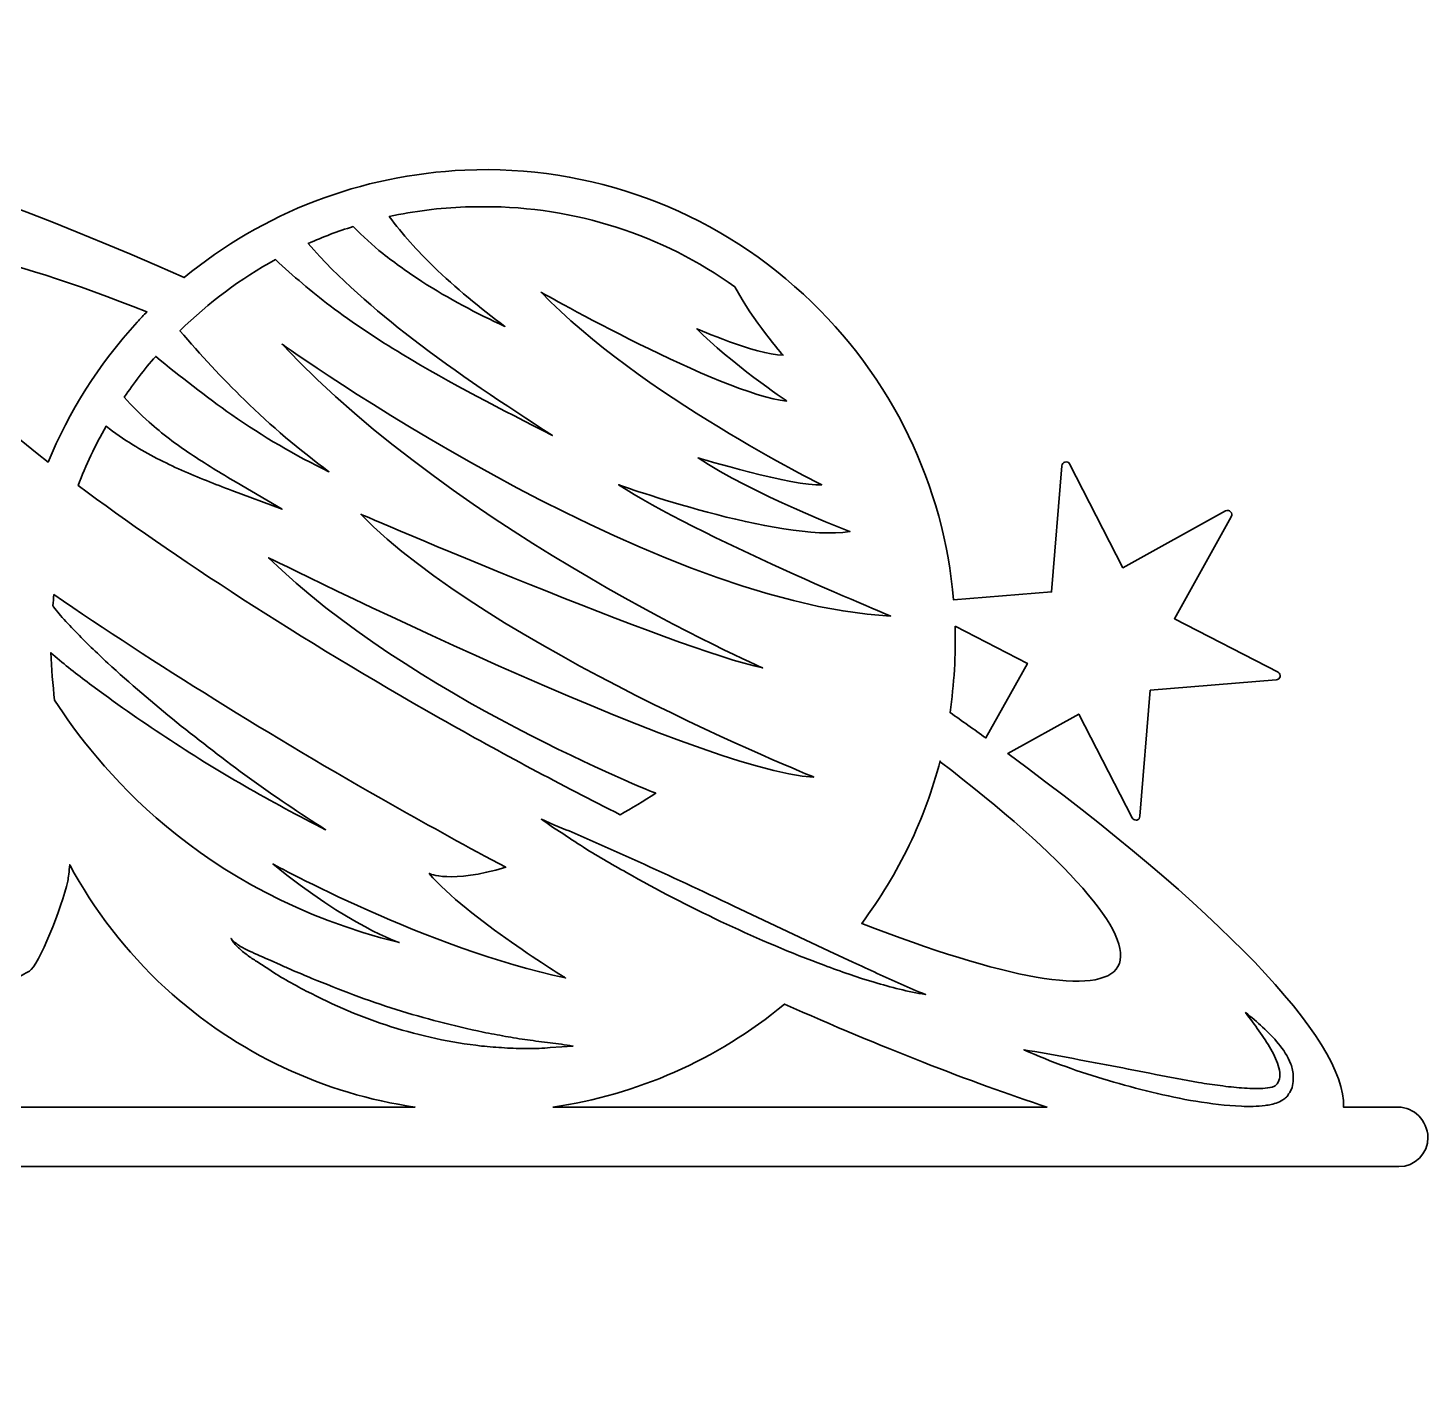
# Model space of a CAD drawing. Header units: millimetres. Extents: x 52 to 293, y 50 to 326.
# Drawn here: x 164.5 to 293.1, y 201.8 to 325.5 of the extents above; entities that cross this region are included whole.
import ezdxf

# ---------------------------------------------------------------- set-up
doc = ezdxf.new("R2010")
doc.units = ezdxf.units.MM
doc.header["$MEASUREMENT"] = 0
doc.layers.add('Layer 1', color=7, linetype='Continuous', lineweight=0)

msp = doc.modelspace()

# ---------------------------------------------------------------- linework, layer by layer
at = {"layer": 'Layer 1', "color": 18, "lineweight": 35, "true_color": 0x000000}
for points, knots in [([(290.3, 226.41), (290.3, 226.41), (285.29, 226.41), (285.29, 226.41), (285.54, 232.59), (273.58, 244.86), (254.46, 258.87), (254.46, 258.87), (260.98, 262.5), (260.98, 262.5), (260.98, 262.5), (265.89, 252.98), (265.89, 252.98), (265.96, 252.84), (266.07, 252.77), (266.24, 252.77), (266.28, 252.77), (266.31, 252.77), (266.31, 252.77), (266.49, 252.8), (266.59, 252.94), (266.59, 253.12), (266.59, 253.12), (267.55, 264.69), (267.55, 264.69), (267.55, 264.69), (279.12, 265.64), (279.12, 265.64), (279.29, 265.68), (279.44, 265.78), (279.47, 265.92), (279.51, 266.1), (279.4, 266.24), (279.29, 266.35), (279.29, 266.35), (269.77, 271.25), (269.77, 271.25), (269.77, 271.25), (274.99, 280.63), (274.99, 280.63), (275.06, 280.81), (275.06, 280.95), (274.92, 281.09), (274.81, 281.23), (274.64, 281.23), (274.46, 281.16), (274.46, 281.16), (265.04, 275.94), (265.04, 275.94), (265.04, 275.94), (260.14, 285.47), (260.14, 285.47), (260.07, 285.64), (259.89, 285.71), (259.71, 285.64), (259.54, 285.61), (259.43, 285.47), (259.43, 285.29), (259.43, 285.29), (258.48, 273.72), (258.48, 273.72), (258.48, 273.72), (249.48, 272.98), (249.48, 272.98), (248.6, 283.35), (243.95, 293.44), (235.69, 301.06), (227.19, 308.89), (216.15, 312.95), (204.61, 312.46), (195.05, 312.03), (186.09, 308.57), (178.82, 302.58), (151.77, 314.68), (131.3, 319.58), (127.99, 313.73), (124.67, 307.87), (139.42, 292.81), (163.65, 275.8), (163.23, 273.16), (163.12, 270.51), (163.2, 267.86), (159.74, 272.24), (155.61, 275.8), (155.61, 275.8), (155.61, 275.8), (156.49, 277.92), (156.49, 277.92), (156.49, 277.92), (154.23, 278.55), (149.65, 280.78), (145.06, 283), (126.15, 292.45), (125.34, 292.84), (125.34, 292.84), (125.1, 294.71), (125.1, 294.71), (125.1, 294.71), (128.09, 295.24), (128.09, 295.24), (128.09, 295.24), (127.53, 300.43), (127.53, 300.43), (127.53, 300.43), (126.15, 300.39), (126.15, 300.39), (126.15, 300.39), (126.4, 302.54), (126.4, 302.54), (126.4, 302.54), (127.67, 302.65), (127.67, 302.65), (127.67, 302.65), (126.89, 308.57), (126.89, 308.57), (126.89, 308.57), (125.38, 308.5), (125.38, 308.5), (124.5, 312.38), (122.2, 315.98), (118.11, 319.93), (113.95, 323.81), (105.34, 325.51), (100.54, 324.41), (95.74, 323.32), (90.35, 320.18), (87.67, 315.07), (84.98, 309.99), (84.7, 301.73), (84.7, 301.73), (84.7, 301.73), (83.08, 301.17), (83.08, 301.17), (83.08, 301.17), (83.86, 295.24), (83.86, 295.06), (83.86, 294.89), (85.94, 294.64), (85.94, 294.64), (85.94, 294.64), (86.32, 293.16), (86.32, 293.16), (86.32, 293.16), (84.77, 292.59), (84.77, 292.59), (84.77, 292.59), (85.44, 288.68), (85.44, 288.68), (85.44, 288.68), (86.11, 288.33), (86.11, 288.33), (86.11, 288.33), (83.86, 284.2), (82.2, 281.73), (80.54, 279.29), (75, 275.2), (75, 275.2), (75, 275.2), (67.66, 267.62), (67.66, 267.62), (67.66, 267.62), (63.99, 263), (63.99, 263), (63.99, 263), (64.31, 261.27), (64.31, 261.27), (64.31, 261.27), (61.74, 252.91), (59.97, 248.99), (58.21, 245.11), (56.27, 237.49), (56.27, 237.49), (56.27, 237.49), (54.68, 237.21), (54.68, 237.21), (54.68, 237.21), (52.46, 222.81), (52.46, 222.81), (52.46, 222.81), (54.43, 221.23), (54.43, 221.23), (54.43, 221.23), (54.79, 214.42), (54.79, 214.42), (54.79, 214.42), (56.37, 211.84), (56.37, 211.84), (56.37, 211.84), (56.59, 209.66), (56.59, 209.66), (56.59, 209.66), (57.22, 207.86), (57.22, 207.86), (57.22, 207.86), (57.01, 206.41), (56.97, 204.19), (56.94, 201.97), (58.7, 199.85), (58.7, 199.85), (58.7, 199.85), (59.16, 197.63), (59.58, 194.84), (60.01, 192.02), (60.32, 192.05), (62.19, 189.12), (64.06, 186.16), (64.73, 187.15), (64.73, 187.15), (67.42, 185.67), (67.27, 187.89), (67.27, 187.89), (68.23, 187.82), (68.54, 188.56), (68.54, 188.56), (69.78, 190.54), (65.51, 194.49), (65.51, 194.49), (65.51, 194.49), (65.86, 200.06), (65.86, 200.06), (65.86, 200.06), (66.6, 196.18), (68.33, 195.69), (70.06, 195.16), (70.06, 199.81), (69.6, 203.06), (69.14, 206.3), (66.43, 208.14), (66.43, 208.14), (66.43, 208.14), (66.85, 209.16), (66.85, 209.16), (66.85, 209.16), (67.52, 211), (67.52, 211), (68.4, 211.07), (70.8, 213.08), (71.23, 214.03), (71.65, 214.98), (71.58, 216.01), (71.58, 216.01), (71.58, 216.01), (77.65, 229.59), (77.75, 230.4), (77.86, 231.18), (76.83, 232.02), (76.83, 232.02), (76.76, 234.21), (80.79, 243.7), (80.79, 243.7), (80.79, 243.7), (82.13, 239.75), (82.8, 237.1), (83.47, 234.46), (85.97, 231.92), (85.87, 228.67), (85.76, 225.43), (88.55, 221.65), (88.55, 221.65), (87.42, 217.38), (89.99, 212.87), (89.99, 212.87), (89.99, 212.87), (91.19, 211.53), (91.19, 211.53), (90.98, 209.9), (92.15, 199.78), (92.15, 199.78), (92.15, 199.78), (91.58, 187.64), (91.97, 182.35), (92.36, 177.06), (93.77, 176.49), (93.77, 176.49), (93.77, 176.49), (94.9, 156.74), (95.81, 152.15), (96.73, 147.53), (102.23, 134.62), (102.34, 132.5), (102.45, 130.39), (107.81, 116.66), (107.81, 116.66), (107.81, 116.66), (106.75, 112.29), (106.33, 110.74), (105.9, 109.18), (105.62, 102.38), (106.4, 99.48), (107.07, 97.01), (110.45, 95.71), (114.02, 95.25), (112.78, 94.37), (111.65, 93.31), (110.6, 92.18), (101.32, 82.06), (101.95, 66.29), (112.08, 56.97), (116.84, 52.6), (122.91, 50.41), (128.9, 50.41), (135.64, 50.41), (142.35, 53.09), (147.25, 58.46), (149.12, 60.47), (150.57, 62.72), (151.62, 65.09), (151.62, 65.09), (151.62, 61.1), (151.62, 61.1), (151.62, 59.62), (152.82, 58.42), (154.3, 58.42), (155.79, 58.42), (156.99, 59.62), (156.99, 61.1), (156.99, 61.1), (156.99, 64.31), (156.99, 64.31), (156.99, 64.31), (156.99, 220.94), (156.99, 220.94), (156.99, 220.94), (288.11, 220.94), (288.11, 220.94), (288.11, 220.94), (290.37, 220.94), (290.37, 220.94), (291.85, 220.94), (293.05, 222.14), (293.05, 223.63), (292.98, 225.18), (291.78, 226.41), (290.3, 226.41)], [0, 0, 0, 0, 1, 1, 1, 2, 2, 2, 3, 3, 3, 4, 4, 4, 5, 5, 5, 6, 6, 6, 7, 7, 7, 8, 8, 8, 9, 9, 9, 10, 10, 10, 11, 11, 11, 12, 12, 12, 13, 13, 13, 14, 14, 14, 15, 15, 15, 16, 16, 16, 17, 17, 17, 18, 18, 18, 19, 19, 19, 20, 20, 20, 21, 21, 21, 22, 22, 22, 23, 23, 23, 24, 24, 24, 25, 25, 25, 26, 26, 26, 27, 27, 27, 28, 28, 28, 29, 29, 29, 30, 30, 30, 31, 31, 31, 32, 32, 32, 33, 33, 33, 34, 34, 34, 35, 35, 35, 36, 36, 36, 37, 37, 37, 38, 38, 38, 39, 39, 39, 40, 40, 40, 41, 41, 41, 42, 42, 42, 43, 43, 43, 44, 44, 44, 45, 45, 45, 46, 46, 46, 47, 47, 47, 48, 48, 48, 49, 49, 49, 50, 50, 50, 51, 51, 51, 52, 52, 52, 53, 53, 53, 54, 54, 54, 55, 55, 55, 56, 56, 56, 57, 57, 57, 58, 58, 58, 59, 59, 59, 60, 60, 60, 61, 61, 61, 62, 62, 62, 63, 63, 63, 64, 64, 64, 65, 65, 65, 66, 66, 66, 67, 67, 67, 68, 68, 68, 69, 69, 69, 70, 70, 70, 71, 71, 71, 72, 72, 72, 73, 73, 73, 74, 74, 74, 75, 75, 75, 76, 76, 76, 77, 77, 77, 78, 78, 78, 79, 79, 79, 80, 80, 80, 81, 81, 81, 82, 82, 82, 83, 83, 83, 84, 84, 84, 85, 85, 85, 86, 86, 86, 87, 87, 87, 88, 88, 88, 89, 89, 89, 90, 90, 90, 91, 91, 91, 92, 92, 92, 93, 93, 93, 94, 94, 94, 95, 95, 95, 96, 96, 96, 97, 97, 97, 98, 98, 98, 99, 99, 99, 100, 100, 100, 101, 101, 101, 102, 102, 102, 103, 103, 103, 104, 104, 104, 105, 105, 105, 106, 106, 106, 107, 107, 107, 108, 108, 108, 109, 109, 109, 110, 110, 110, 111, 111, 111, 111]), ([(184.36, 291.36), (182.28, 293.37), (180.34, 295.49), (178.43, 297.71), (181.08, 300.28), (184.01, 302.51), (187.22, 304.24), (188.84, 302.72), (190.5, 301.31), (192.23, 300), (194.35, 298.38), (196.57, 296.93), (198.83, 295.56), (203.31, 292.84), (208, 290.48), (212.65, 288.08), (208.28, 290.94), (203.87, 293.79), (199.78, 296.97), (196.32, 299.65), (193, 302.51), (190.22, 305.72), (191.59, 306.32), (192.93, 306.85), (194.35, 307.27), (195.23, 306.39), (196.11, 305.54), (197.06, 304.8), (198.23, 303.88), (199.43, 303.04), (200.66, 302.22), (203.13, 300.64), (205.67, 299.3), (208.28, 298.1), (205.95, 299.83), (203.76, 301.63), (201.72, 303.6), (200.24, 305.05), (198.86, 306.56), (197.66, 308.19), (199.92, 308.68), (202.28, 309), (204.65, 309.07), (205.21, 309.1), (205.78, 309.1), (206.38, 309.1), (214.7, 309.1), (222.71, 306.53), (229.41, 301.73), (231, 298.66), (233.82, 295.45), (233.82, 295.45), (231.25, 295.52), (225.92, 297.89), (225.92, 297.89), (228.88, 294.82), (234.17, 291.25), (234.17, 291.25), (228.11, 291.89), (211.6, 301.24), (211.6, 301.24), (220.66, 291.82), (237.38, 283.56), (237.38, 283.56), (234.88, 283.35), (226.02, 286.03), (226.02, 286.03), (230.96, 282.72), (239.96, 279.26), (239.96, 279.26), (233.43, 278.27), (218.72, 283.56), (218.72, 283.56), (225.67, 278.98), (243.7, 271.5), (243.7, 271.5), (221.02, 272.7), (187.82, 296.47), (187.82, 296.47), (204.33, 278.87), (231.95, 266.74), (231.95, 266.74), (224.16, 268.36), (195.05, 280.85), (195.05, 280.85), (206.94, 268.68), (236.64, 256.72), (236.64, 256.72), (226.17, 257.14), (186.58, 276.86), (186.58, 276.86), (199.6, 264.12), (222.14, 255.23), (222.14, 255.23), (221.02, 254.53), (219.92, 253.86), (218.86, 253.26), (213.54, 255.94), (208, 258.9), (202.32, 262.11), (189.44, 269.42), (177.94, 276.9), (169.09, 283.49), (169.79, 285.36), (170.67, 287.2), (171.66, 288.93), (172.44, 288.33), (173.28, 287.76), (174.1, 287.23), (175.58, 286.35), (177.06, 285.57), (178.58, 284.9), (180.09, 284.23), (181.65, 283.63), (183.2, 283.03), (183.2, 283.03), (187.82, 281.31), (187.82, 281.31), (187.82, 281.31), (183.59, 283.81), (183.59, 283.81), (182.17, 284.62), (180.76, 285.5), (179.42, 286.39), (178.08, 287.27), (176.81, 288.25), (175.61, 289.31), (174.8, 290.05), (174.03, 290.79), (173.32, 291.61), (174.2, 292.88), (175.15, 294.15), (176.21, 295.35), (178.47, 293.48), (180.8, 291.68), (183.2, 289.98), (186.05, 288.01), (189.02, 286.24), (192.12, 284.76), (189.41, 286.77), (186.8, 288.96), (184.36, 291.36)], [0, 0, 0, 0, 1, 1, 1, 2, 2, 2, 3, 3, 3, 4, 4, 4, 5, 5, 5, 6, 6, 6, 7, 7, 7, 8, 8, 8, 9, 9, 9, 10, 10, 10, 11, 11, 11, 12, 12, 12, 13, 13, 13, 14, 14, 14, 15, 15, 15, 16, 16, 16, 17, 17, 17, 18, 18, 18, 19, 19, 19, 20, 20, 20, 21, 21, 21, 22, 22, 22, 23, 23, 23, 24, 24, 24, 25, 25, 25, 26, 26, 26, 27, 27, 27, 28, 28, 28, 29, 29, 29, 30, 30, 30, 31, 31, 31, 32, 32, 32, 33, 33, 33, 34, 34, 34, 35, 35, 35, 36, 36, 36, 37, 37, 37, 38, 38, 38, 39, 39, 39, 40, 40, 40, 41, 41, 41, 42, 42, 42, 43, 43, 43, 44, 44, 44, 45, 45, 45, 46, 46, 46, 47, 47, 47, 47]), ([(150.88, 303.81), (152.51, 306.74), (161.96, 304.8), (175.4, 299.44), (175.12, 299.16), (174.8, 298.8), (174.52, 298.49), (170.96, 294.6), (168.24, 290.27), (166.33, 285.64), (155.4, 294.15), (149.3, 300.95), (150.88, 303.81)], [0, 0, 0, 0, 1, 1, 1, 2, 2, 2, 3, 3, 3, 4, 4, 4, 4]), ([(198.61, 241.51), (179.99, 246.1), (170.71, 257.92), (166.93, 263.77), (166.76, 265.22), (166.62, 266.7), (166.58, 268.15), (166.65, 268.08), (166.69, 268.04), (166.76, 267.97), (167.85, 267.05), (168.98, 266.14), (170.14, 265.29), (172.44, 263.56), (174.77, 261.94), (177.13, 260.39), (179.49, 258.83), (181.89, 257.32), (184.36, 255.91), (186.83, 254.49), (189.3, 253.15), (191.81, 251.88), (189.44, 253.4), (187.08, 254.99), (184.82, 256.61), (182.53, 258.27), (180.34, 260), (178.15, 261.73), (175.97, 263.49), (173.85, 265.32), (171.8, 267.19), (170.78, 268.15), (169.79, 269.1), (168.84, 270.09), (168.35, 270.58), (167.92, 271.07), (167.46, 271.57), (167.46, 271.57), (166.83, 272.34), (166.83, 272.34), (166.79, 272.38), (166.76, 272.42), (166.76, 272.45), (166.79, 272.8), (166.83, 273.12), (166.86, 273.47), (176.14, 267.12), (186.65, 260.56), (197.98, 254.14), (201.47, 252.17), (204.93, 250.26), (208.35, 248.43), (203.27, 246.91), (201.33, 247.86), (201.33, 247.86), (204.75, 243.84), (213.85, 238.27), (213.85, 238.27), (201.29, 240.88), (186.97, 248.74), (186.97, 248.74), (193.96, 243.03), (198.61, 241.51), (198.61, 241.51)], [0, 0, 0, 0, 1, 1, 1, 2, 2, 2, 3, 3, 3, 4, 4, 4, 5, 5, 5, 6, 6, 6, 7, 7, 7, 8, 8, 8, 9, 9, 9, 10, 10, 10, 11, 11, 11, 12, 12, 12, 13, 13, 13, 14, 14, 14, 15, 15, 15, 16, 16, 16, 17, 17, 17, 18, 18, 18, 19, 19, 19, 20, 20, 20, 21, 21, 21, 21]), ([(249.63, 270.58), (249.63, 270.58), (256.26, 267.16), (256.26, 267.16), (256.26, 267.16), (252.45, 260.31), (252.45, 260.31), (251.35, 261.09), (250.26, 261.87), (249.17, 262.64), (249.52, 265.25), (249.7, 267.9), (249.63, 270.58)], [0, 0, 0, 0, 1, 1, 1, 2, 2, 2, 3, 3, 3, 4, 4, 4, 4]), ([(248.25, 258.13), (259.75, 249.34), (266.21, 242.22), (264.58, 239.32), (262.96, 236.5), (254, 238.23), (241.05, 243.28), (244.47, 247.86), (246.87, 252.91), (248.25, 258.2), (248.25, 258.16), (248.25, 258.16), (248.25, 258.13)], [0, 0, 0, 0, 1, 1, 1, 2, 2, 2, 3, 3, 3, 4, 4, 4, 4]), ([(213.68, 251.46), (213.68, 251.46), (212.65, 252.13), (212.65, 252.13), (212.34, 252.38), (211.98, 252.59), (211.63, 252.84), (211.63, 252.84), (212.76, 252.34), (212.76, 252.34), (212.76, 252.34), (213.89, 251.88), (213.89, 251.88), (214.63, 251.6), (215.37, 251.25), (216.11, 250.93), (217.59, 250.26), (219.07, 249.63), (220.52, 248.96), (223.45, 247.61), (226.38, 246.27), (229.31, 244.86), (229.31, 244.86), (238.05, 240.74), (238.05, 240.74), (238.05, 240.74), (240.24, 239.71), (240.24, 239.71), (240.98, 239.39), (241.72, 239.04), (242.46, 238.69), (243.95, 238.02), (245.39, 237.35), (246.91, 236.75), (245.29, 237), (243.73, 237.42), (242.18, 237.88), (242.18, 237.88), (241.02, 238.23), (241.02, 238.23), (241.02, 238.23), (239.89, 238.62), (239.89, 238.62), (239.11, 238.87), (238.37, 239.15), (237.6, 239.43), (234.53, 240.56), (231.56, 241.86), (228.64, 243.21), (225.71, 244.58), (222.81, 246.06), (219.99, 247.65), (218.58, 248.43), (217.17, 249.24), (215.79, 250.08), (215.02, 250.61), (214.35, 251), (213.68, 251.46)], [0, 0, 0, 0, 1, 1, 1, 2, 2, 2, 3, 3, 3, 4, 4, 4, 5, 5, 5, 6, 6, 6, 7, 7, 7, 8, 8, 8, 9, 9, 9, 10, 10, 10, 11, 11, 11, 12, 12, 12, 13, 13, 13, 14, 14, 14, 15, 15, 15, 16, 16, 16, 17, 17, 17, 18, 18, 18, 19, 19, 19, 19]), ([(160.83, 226.41), (161.25, 227.33), (161.5, 228.25), (161.57, 228.85), (161.75, 230.29), (162.35, 230.68), (162.84, 232.48), (163.34, 234.28), (163.72, 238.41), (163.72, 238.41), (163.72, 238.41), (163.72, 238.41), (164.61, 238.9), (165.49, 239.39), (167.57, 244.76), (168.13, 247.16), (168.2, 247.51), (168.27, 248.04), (168.31, 248.67), (170.53, 244.55), (173.46, 240.7), (177.09, 237.35), (183.73, 231.25), (191.77, 227.61), (200.02, 226.41), (200.02, 226.41), (160.83, 226.41), (160.83, 226.41), (160.83, 226.41), (160.83, 226.41), (160.83, 226.41)], [0, 0, 0, 0, 1, 1, 1, 2, 2, 2, 3, 3, 3, 4, 4, 4, 5, 5, 5, 6, 6, 6, 7, 7, 7, 8, 8, 8, 9, 9, 9, 10, 10, 10, 10]), ([(210.36, 231.78), (209.66, 231.78), (208.95, 231.81), (208.24, 231.85), (207.89, 231.88), (207.54, 231.92), (207.19, 231.92), (206.83, 231.95), (206.48, 231.99), (206.13, 232.02), (203.31, 232.34), (200.55, 232.94), (197.84, 233.79), (195.16, 234.63), (192.55, 235.76), (190.04, 237.07), (189.41, 237.38), (188.81, 237.74), (188.17, 238.09), (187.54, 238.41), (186.97, 238.83), (186.37, 239.22), (186.37, 239.22), (185.49, 239.78), (185.49, 239.78), (185.21, 239.96), (184.89, 240.17), (184.61, 240.38), (184.33, 240.59), (184.04, 240.81), (183.8, 241.05), (183.55, 241.3), (183.27, 241.58), (183.13, 241.9), (183.34, 241.62), (183.62, 241.44), (183.9, 241.23), (184.19, 241.05), (184.5, 240.91), (184.82, 240.74), (185.46, 240.45), (186.09, 240.17), (186.73, 239.89), (186.73, 239.89), (187.68, 239.47), (187.68, 239.47), (188, 239.32), (188.31, 239.18), (188.63, 239.04), (189.3, 238.76), (189.9, 238.51), (190.54, 238.23), (193.11, 237.21), (195.65, 236.18), (198.3, 235.37), (200.91, 234.56), (203.59, 233.86), (206.27, 233.29), (206.94, 233.15), (207.65, 233.05), (208.32, 232.9), (208.99, 232.8), (209.69, 232.66), (210.36, 232.59), (211.03, 232.48), (211.74, 232.41), (212.44, 232.3), (213.11, 232.23), (213.82, 232.13), (214.52, 232.02), (214.52, 232.02), (213.5, 231.95), (213.5, 231.95), (213.5, 231.95), (212.44, 231.88), (212.44, 231.88), (211.77, 231.81), (211.07, 231.78), (210.36, 231.78)], [0, 0, 0, 0, 1, 1, 1, 2, 2, 2, 3, 3, 3, 4, 4, 4, 5, 5, 5, 6, 6, 6, 7, 7, 7, 8, 8, 8, 9, 9, 9, 10, 10, 10, 11, 11, 11, 12, 12, 12, 13, 13, 13, 14, 14, 14, 15, 15, 15, 16, 16, 16, 17, 17, 17, 18, 18, 18, 19, 19, 19, 20, 20, 20, 21, 21, 21, 22, 22, 22, 23, 23, 23, 24, 24, 24, 25, 25, 25, 26, 26, 26, 26]), ([(212.69, 226.41), (220.35, 227.54), (227.72, 230.68), (233.96, 235.87), (242.82, 231.92), (251, 228.74), (258.06, 226.41), (258.06, 226.41), (212.69, 226.41), (212.69, 226.41)], [0, 0, 0, 0, 1, 1, 1, 2, 2, 2, 3, 3, 3, 3]), ([(280.35, 227.75), (280.28, 227.65), (280.21, 227.58), (280.18, 227.47), (280.11, 227.37), (280, 227.26), (279.89, 227.19), (279.68, 227.01), (279.47, 226.91), (279.26, 226.84), (278.84, 226.66), (278.48, 226.62), (278.09, 226.55), (277.35, 226.45), (276.61, 226.48), (275.91, 226.48), (274.5, 226.55), (273.09, 226.73), (271.74, 226.94), (269.03, 227.4), (266.35, 228.07), (263.7, 228.85), (261.06, 229.62), (258.48, 230.54), (255.94, 231.67), (258.66, 231.25), (261.34, 230.68), (264.02, 230.19), (266.7, 229.69), (269.35, 229.13), (271.99, 228.67), (272.66, 228.56), (273.33, 228.46), (273.97, 228.39), (274.64, 228.28), (275.31, 228.21), (275.94, 228.18), (276.61, 228.11), (277.25, 228.11), (277.88, 228.11), (278.17, 228.14), (278.48, 228.18), (278.73, 228.25), (278.84, 228.28), (278.94, 228.32), (279.01, 228.35), (279.05, 228.39), (279.08, 228.39), (279.08, 228.42), (279.12, 228.49), (279.15, 228.49), (279.19, 228.56), (279.33, 228.74), (279.4, 228.95), (279.44, 229.2), (279.47, 229.45), (279.44, 229.73), (279.36, 230.01), (279.22, 230.58), (278.94, 231.18), (278.62, 231.74), (277.95, 232.87), (277.14, 233.96), (276.3, 235.09), (277.39, 234.24), (278.38, 233.33), (279.33, 232.23), (279.75, 231.7), (280.18, 231.1), (280.46, 230.36), (280.6, 230.01), (280.67, 229.59), (280.67, 229.16), (280.71, 228.6), (280.6, 228.14), (280.35, 227.75)], [0, 0, 0, 0, 1, 1, 1, 2, 2, 2, 3, 3, 3, 4, 4, 4, 5, 5, 5, 6, 6, 6, 7, 7, 7, 8, 8, 8, 9, 9, 9, 10, 10, 10, 11, 11, 11, 12, 12, 12, 13, 13, 13, 14, 14, 14, 15, 15, 15, 16, 16, 16, 17, 17, 17, 18, 18, 18, 19, 19, 19, 20, 20, 20, 21, 21, 21, 22, 22, 22, 23, 23, 23, 24, 24, 24, 25, 25, 25, 25])]:
    msp.add_open_spline(points, degree=3, knots=knots, dxfattribs=at)

doc.saveas('drawing.dxf')
